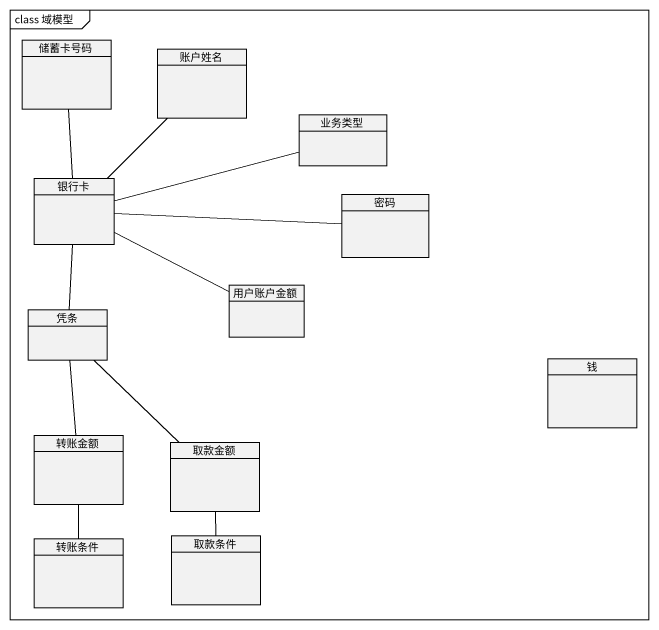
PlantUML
@startuml
mainframe class 域模型
hide circle
hide empty members
class 储蓄卡号码
class 账户姓名
class 业务类型
class 银行卡
class 密码
class 用户账户金额
class 凭条
class 钱
class 转账金额
class 取款金额
class 转账条件
class 取款条件
储蓄卡号码 -- 银行卡
银行卡 -up- 账户姓名
银行卡 -right- 业务类型
银行卡 -right- 密码
银行卡 -right- 用户账户金额
银行卡 -- 凭条
凭条 -- 转账金额
凭条 -- 取款金额
转账金额 -- 转账条件
取款金额 -- 取款条件
@enduml
